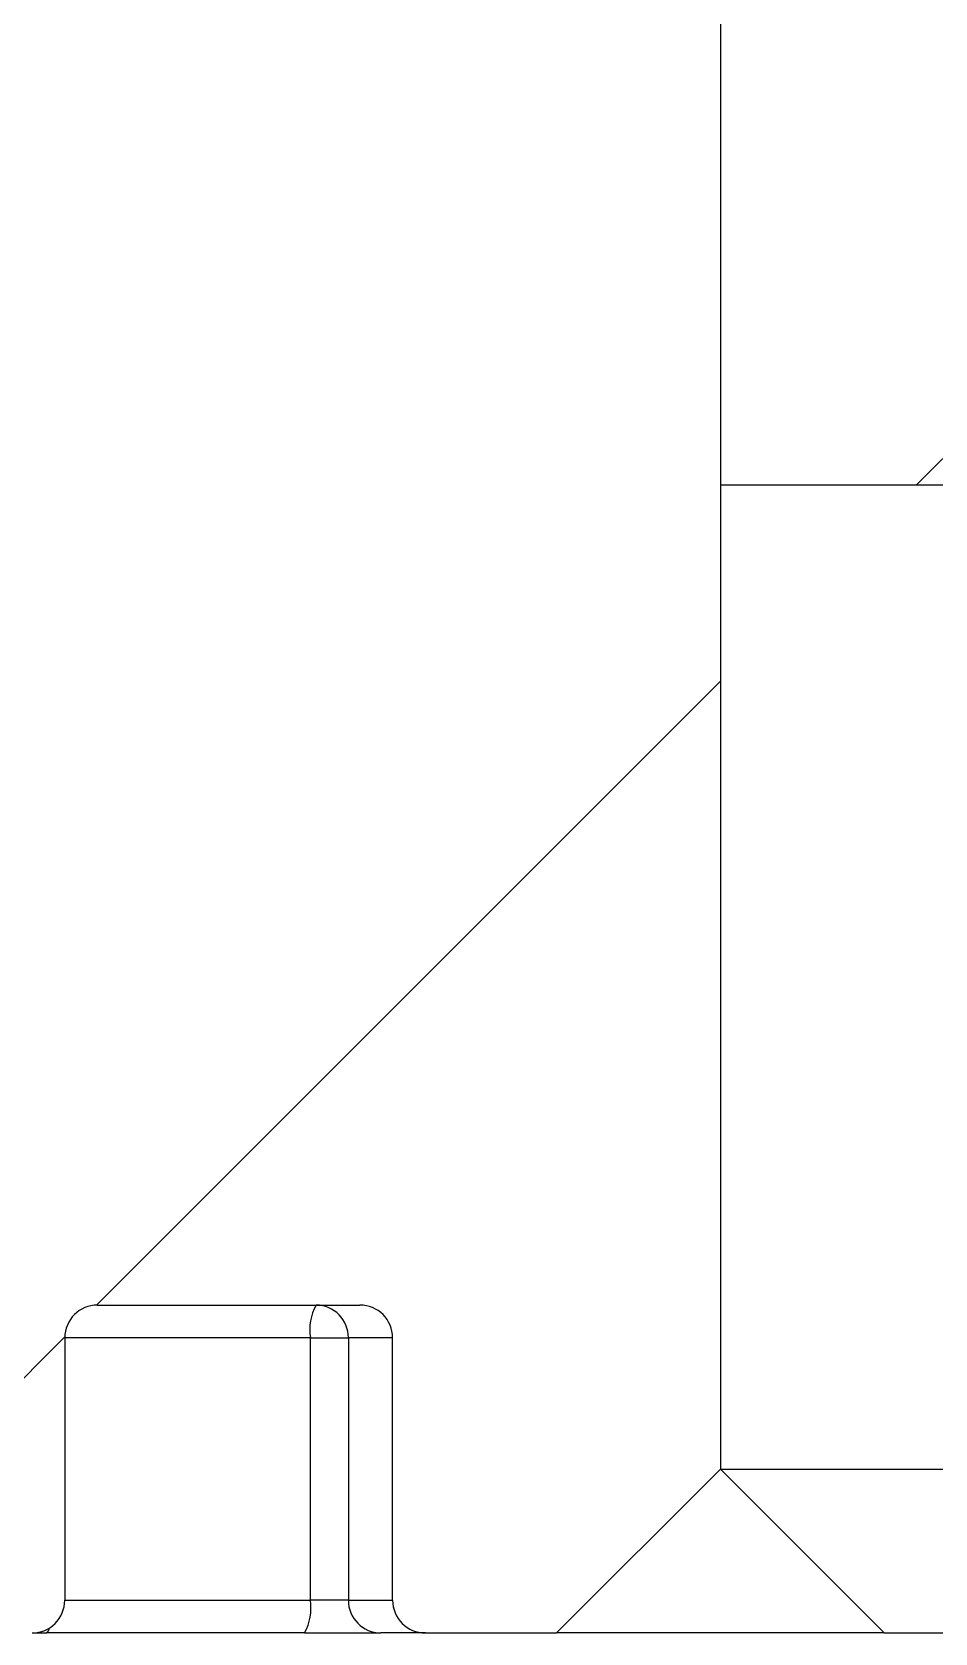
# Model space of a CAD drawing. Header units: millimetres. Extents: x 0 to 279, y 0 to 216.
# Drawn here: x 236.888 to 237.347, y 66.129 to 66.943 of the extents above; entities that cross this region are included whole.
import ezdxf

# ---------------------------------------------------------------- set-up
doc = ezdxf.new("R2010")
doc.units = ezdxf.units.MM
doc.layers.add('TITLE_BLOCK_TEXT', color=8, linetype='Continuous')

msp = doc.modelspace()

# ---------------------------------------------------------------- hatches: boundary and pattern name
at = {"layer": 'TITLE_BLOCK_TEXT', "linetype": 'Continuous', "lineweight": 18}
h = msp.add_hatch(dxfattribs=at)
h.set_pattern_fill('ANSI31', color=256, style=0)
edge = h.paths.add_edge_path(flags=0)
edge.add_line((237.23774, 72.87908), (237.23774, 71.79574))
edge.add_line((237.23774, 71.79574), (236.82107, 71.79574))
edge.add_line((236.82107, 71.79574), (236.73774, 71.71241))
edge.add_line((236.73774, 71.71241), (236.73774, 71.69574))
edge.add_spline(control_points=[(236.73774, 71.69574), (236.94885, 71.69574), (237.05441, 71.53741), (237.05441, 71.37908), (237.05441, 71.22074), (236.94885, 71.06241), (236.73774, 71.06241)], knot_values=[0.25, 0.25, 0.25, 0.25, 0.5, 0.5, 0.5, 0.75, 0.75, 0.75, 0.75], weights=[0.5, 0.5, 0.666667, 1, 0.666667, 0.5, 0.5], degree=3, periodic=0)
edge.add_line((236.73774, 71.06241), (236.73774, 70.86241))
edge.add_spline(control_points=[(236.73774, 70.86241), (236.94885, 70.86241), (237.05441, 70.70408), (237.05441, 70.54574), (237.05441, 70.38741), (236.94885, 70.22908), (236.73774, 70.22908)], knot_values=[0.25, 0.25, 0.25, 0.25, 0.5, 0.5, 0.5, 0.75, 0.75, 0.75, 0.75], weights=[0.5, 0.5, 0.666667, 1, 0.666667, 0.5, 0.5], degree=3, periodic=0)
edge.add_line((236.73774, 70.22908), (236.73774, 70.02908))
edge.add_spline(control_points=[(236.73774, 70.02908), (236.94885, 70.02908), (237.05441, 69.87074), (237.05441, 69.71241), (237.05441, 69.55408), (236.94885, 69.39574), (236.73774, 69.39574)], knot_values=[0.25, 0.25, 0.25, 0.25, 0.5, 0.5, 0.5, 0.75, 0.75, 0.75, 0.75], weights=[0.5, 0.5, 0.666667, 1, 0.666667, 0.5, 0.5], degree=3, periodic=0)
edge.add_line((236.73774, 69.39574), (236.73774, 69.19574))
edge.add_spline(control_points=[(236.73774, 69.19574), (236.94885, 69.19574), (237.05441, 69.03741), (237.05441, 68.87908), (237.05441, 68.72074), (236.94885, 68.56241), (236.73774, 68.56241)], knot_values=[0.25, 0.25, 0.25, 0.25, 0.5, 0.5, 0.5, 0.75, 0.75, 0.75, 0.75], weights=[0.5, 0.5, 0.666667, 1, 0.666667, 0.5, 0.5], degree=3, periodic=0)
edge.add_line((236.73774, 68.56241), (236.73774, 68.36241))
edge.add_spline(control_points=[(236.73774, 68.36241), (236.94885, 68.36241), (237.05441, 68.20408), (237.05441, 68.04574), (237.05441, 67.95695), (237.01847, 67.86289), (236.9321, 67.79574)], knot_values=[0.25, 0.25, 0.25, 0.25, 0.5, 0.5, 0.5, 0.664251, 0.664251, 0.664251, 0.664251], weights=[0.5, 0.5, 0.666667, 1, 0.780999, 0.63394, 0.558824], degree=3, periodic=0)
edge.add_line((236.9321, 67.79574), (237.23774, 67.79574))
edge.add_line((237.23774, 67.79574), (237.23774, 66.71241))
edge.add_line((237.23774, 66.71241), (237.73774, 66.71241))
edge.add_line((237.73774, 66.71241), (237.73774, 71.71241))
edge.add_arc((237.82107, 71.71241), 0.08333, 90, 180, ccw=False)
edge.add_line((237.82107, 71.79574), (238.65441, 71.79574))
edge.add_arc((238.65441, 71.87908), 0.08333, 270, 360)
edge.add_line((238.73774, 71.87908), (238.73774, 72.87908))
edge.add_line((238.73774, 72.87908), (237.23774, 72.87908))
h = msp.add_hatch(dxfattribs=at)
h.set_pattern_fill('ANSI31', color=256, style=0)
edge = h.paths.add_edge_path(flags=0)
edge.add_line((237.08774, 66.12908), (237.15441, 66.12908))
edge.add_line((237.15441, 66.12908), (237.23774, 66.21241))
edge.add_line((237.23774, 66.21241), (237.23774, 67.71241))
edge.add_line((237.23774, 67.71241), (237.15441, 67.79574))
edge.add_line((237.15441, 67.79574), (236.82107, 67.79574))
edge.add_line((236.82107, 67.79574), (236.73774, 67.71241))
edge.add_line((236.73774, 67.71241), (236.73774, 66.21241))
edge.add_line((236.73774, 66.21241), (236.82107, 66.12908))
edge.add_line((236.82107, 66.12908), (236.88774, 66.12908))
edge.add_arc((236.88774, 66.14574), 0.01667, 270, 360)
edge.add_line((236.90441, 66.14574), (236.90441, 66.27908))
edge.add_arc((236.92107, 66.27908), 0.01667, 90, 180, ccw=False)
edge.add_line((236.92107, 66.29574), (237.05441, 66.29574))
edge.add_arc((237.05441, 66.27908), 0.01667, 0, 90, ccw=False)
edge.add_line((237.07107, 66.27908), (237.07107, 66.14574))
edge.add_arc((237.08774, 66.14574), 0.01667, 180, 270)
h = msp.add_hatch(dxfattribs=at)
h.set_pattern_fill('ANSI31', color=256, style=0)
h.paths.add_polyline_path([(237.23774, 66.21241), (237.32107, 66.12908), (237.65441, 66.12908), (237.73774, 66.21241)], flags=0)

# ---------------------------------------------------------------- linework, layer by layer
at = {"color": 7, "linetype": 'Continuous', "lineweight": 25}
for p, q in [((237.23774, 67.79574), (237.23774, 66.71241)), ((237.23774, 67.71241), (237.23774, 66.21241)), ((237.73774, 66.71241), (237.23774, 66.71241)), ((236.92107, 66.29574), (237.05441, 66.29574)), ((236.90441, 66.27908), (236.90441, 66.14574)), ((237.02926, 66.14574), (237.02926, 66.27908)), ((237.02926, 66.27908), (237.04859, 66.27908)), ((237.07107, 66.27908), (237.04859, 66.27908)), ((237.04859, 66.27908), (237.04859, 66.14574)), ((237.07107, 66.14574), (237.07107, 66.27908)), ((237.15441, 66.12908), (237.23774, 66.21241)), ((237.23774, 66.21241), (237.73774, 66.21241)), ((237.23774, 66.21241), (237.32107, 66.12908)), ((237.04859, 66.14574), (237.02926, 66.14574)), ((237.04859, 66.14574), (237.07107, 66.14574)), ((236.88774, 66.12908), (236.89505, 66.12908)), ((237.02636, 66.12908), (236.89505, 66.12908)), ((237.02636, 66.12908), (237.06503, 66.12908)), ((237.08774, 66.12908), (237.06503, 66.12908)), ((237.08774, 66.12908), (237.15441, 66.12908)), ((237.32107, 66.12908), (237.15441, 66.12908)), ((237.32107, 66.12908), (237.65441, 66.12908))]:
    msp.add_line(p, q, dxfattribs=at)
at = {"color": 8, "linetype": 'Continuous', "lineweight": 25}
for p, q in [((237.02926, 66.27908), (236.90441, 66.27908)), ((236.90441, 66.14574), (237.02926, 66.14574))]:
    msp.add_line(p, q, dxfattribs=at)
at = {"color": 7, "linetype": 'Continuous', "lineweight": 25}
for centre, radius, start, end in [((236.92107, 66.27908), 0.01667, 90, 180), ((237.05542, 66.28312), 0.02648, 151.51839, 188.77946), ((237.03204, 66.27919), 0.01656, 359.61361, 89.60832), ((237.05441, 66.27908), 0.01667, 0, 90), ((236.88774, 66.14574), 0.01667, 270, 0), ((237.00309, 66.1417), 0.02648, 331.51839, 8.77946), ((237.06515, 66.14563), 0.01656, 179.61361, 269.60832), ((237.08774, 66.14574), 0.01667, 180, 270)]:
    msp.add_arc(centre, radius, start, end, dxfattribs=at)
at = {"color": 8, "linetype": 'Continuous', "lineweight": 25}
msp.add_arc((236.89343, 66.13178), 0.00315, 300.76608, 356.91179, dxfattribs=at)

doc.saveas('drawing.dxf')
